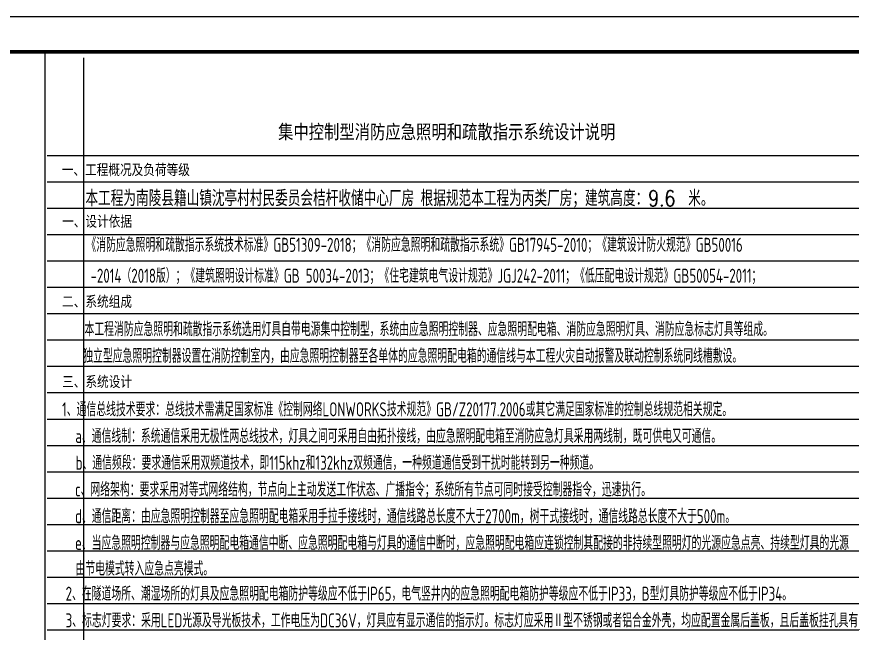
# Model space of a CAD drawing. Extents: x 12152 to 491505, y 111028 to 412681.
# Drawn here: x 51008 to 74796, y 353996 to 371535 of the extents above; entities that cross this region are included whole.
import ezdxf

# ---------------------------------------------------------------- set-up
doc = ezdxf.new("R2010")
doc.units = 0
doc.header["$LTSCALE"] = 1000
doc.header["$MEASUREMENT"] = 0
for name, color, linetype in [('E-说明格栅', 9, 'Continuous'), ('EQUIP-照明', 3, 'Continuous'), ('TEL_TITLE', 7, 'Continuous'), ('电气文字标注', 6, 'Continuous')]:
    doc.layers.add(name, color=color, linetype=linetype)
doc.styles.add('HZTXT', font='SIMPLEX', dxfattribs={"width": 0.8, "height": 500, "bigfont": 'HZTXT'})
doc.styles.add('TSSD_DIMENSION', font='Tssdeng.shx', dxfattribs={"width": 0.7, "bigfont": 'hztxt.shx'})
doc.styles.add('宋体', font='')
doc.styles.get('宋体').set_extended_font_data('SimSun')

msp = doc.modelspace()

# ---------------------------------------------------------------- linework, layer by layer
for points in [[(51807.2, 370543.3), (51807.2, 342097.4)], [(52908.4, 370365), (52908.4, 342097.4)]]:
    msp.add_lwpolyline(points)
at = {"layer": 'E-说明格栅', "color": 9}
for p, q in [((51871.3, 367591.3), (76404.4, 367591.3)), ((51871.3, 366841.3), (76404.4, 366841.3)), ((51871.3, 366091.3), (76404.4, 366091.3)), ((51871.3, 365341.3), (76404.4, 365341.3)), ((51871.3, 364591.3), (76404.4, 364591.3)), ((51871.3, 363841.3), (76404.4, 363841.3)), ((51871.3, 363091.3), (76404.4, 363091.3)), ((51871.3, 362341.3), (76404.4, 362341.3)), ((51871.3, 361591.3), (76404.4, 361591.3)), ((51871.3, 360841.3), (76404.4, 360841.3)), ((51871.3, 360091.3), (76404.4, 360091.3)), ((51871.3, 359341.3), (76404.4, 359341.3)), ((51871.3, 358591.3), (76402.9, 358591.3)), ((51871.3, 357841.3), (76402.9, 357841.3)), ((51871.3, 357091.3), (76402.9, 357091.3)), ((51871.3, 356341.3), (76402.9, 356341.3)), ((51871.3, 355591.3), (76402.9, 355591.3)), ((51871.3, 354841.3), (76402.9, 354841.3)), ((51871.3, 354091.3), (76402.9, 354091.3))]:
    msp.add_line(p, q, dxfattribs=at)
at = {"layer": 'TEL_TITLE'}
msp.add_lwpolyline([(12545.9, 329534.9), (86845.9, 329534.9), (86845.9, 371534.9), (12545.9, 371534.9)], close=True, dxfattribs=at)
at = {"layer": 'TEL_TITLE', "const_width": 100}
msp.add_lwpolyline([(15045.9, 330534.9), (85845.9, 330534.9), (85845.9, 370534.9), (15045.9, 370534.9)], close=True, dxfattribs=at)

# ---------------------------------------------------------------- texts
at = {"layer": 'EQUIP-照明', "color": 0, "style": 'HZTXT', "width": 0.8}
for s, p in [('本工程为南陵县籍山镇沈亭村村民委员会桔杆收储中心厂房', (52964.8, 366145.5)), ('。根据规范本工程为丙类厂房；建筑高度：', (62146.2, 366145.5)), ('9.6', (68986.2, 366145.5)), ('米。', (70126.3, 366145.5))]:
    msp.add_text(s, height=450, rotation=0, dxfattribs=at).set_placement(p)
at = {"layer": 'EQUIP-照明', "color": 0, "style": 'TSSD_DIMENSION', "width": 0.7}
for s, p in [('《消防应急照明和疏散指示系统技术标准》GB51309-2018；《消防应急照明和疏散指示系统》GB17945-2010；《建筑设计防火规范》GB50016', (52991.5, 364846)), ('-2014（2018版）；《建筑照明设计标准》GB 50034-2013；《住宅建筑电气设计规范》JGJ242-2011；《低压配电设计规范》GB50054-2011；', (53108.9, 363966.8)), ('本工程消防应急照明和疏散指示系统选用灯具自带电源集中控制型，系统由应急照明控制器、应急照明配电箱、消防应急照明灯具、消防应急标志灯具等组成。', (52937.6, 362446.8)), ('独立型应急照明控制器设置在消防控制室内，由应急照明控制器至各单体的应急照明配电箱的通信线与本工程火灾自动报警及联动控制系统同线槽敷设。', (52902.8, 361686.8)), ('1、通信总线技术要求：总线技术需满足国家标准《控制网络LONWORKS技术规范》GB/Z20177.2006或其它满足国家标准的控制总线规范相关规定。', (52300.1, 360166.8)), ('a、通信线制：系统通信采用无极性两总线技术，灯具之间可采用自由拓扑接线，由应急照明配电箱至消防应急灯具采用两线制，既可供电又可通信。', (52675.5, 359406.8)), ('b、通信频段：要求通信采用双频道技术，即115khz和132khz双频通信，一种频道通信受到干扰时能转到另一种频道。', (52683.2, 358646.8)), ('c、网络架构：要求采用对等式网络结构，节点向上主动发送工作状态、广播指令；系统所有节点可同时接受控制器指令，迅速执行。', (52667.9, 357886.8)), ('d、通信距离：由应急照明控制器至应急照明配电箱采用手拉手接线时，通信线路总长度不大于2700m，树干式接线时，通信线路总长度不大于500m。', (52667.9, 357126.8)), ('e、当应急照明控制器与应急照明配电箱通信中断、应急照明配电箱与灯具的通信中断时，应急照明配电箱应连锁控制其配接的非持续型照明灯的光源应急点亮、持续型灯具的光源', (52667.9, 356366.8)), ('由节电模式转入应急点亮模式。', (52681.8, 355635.9)), ('2、在隧道场所、潮湿场所的灯具及应急照明配电箱防护等级应不低于IP65，电气竖井内的应急照明配电箱防护等级应不低于IP33，B型灯具防护等级应不低于IP34。', (52400.8, 354922.3)), ('3、标志灯要求：采用LED光源及导光板技术，工作电压为DC36V，灯具应有显示通信的指示灯。标志灯应采用Ⅱ型不锈钢或者铝合金外壳，均应配置金属后盖板，且后盖板挂孔具有', (52400.8, 354162.3))]:
    msp.add_text(s, height=400, dxfattribs=at).set_placement(p)
at = {"layer": '电气文字标注', "style": '宋体', "width": 0.8}
msp.add_text('集中控制型消防应急照明和疏散指示系统设计说明', height=400, dxfattribs=at).set_placement((58447.6, 368061.3))
at = {"layer": '电气文字标注', "color": 0, "style": '宋体', "width": 0.8}
for s, p in [('一、工程概况及负荷等级', (52289.2, 367032)), ('一、设计依据', (52300.1, 365563.4)), ('二、系统组成', (52300.1, 363283.4)), ('三、系统设计', (52300.1, 361003.4))]:
    msp.add_text(s, height=304, dxfattribs=at).set_placement(p)

doc.saveas('drawing.dxf')
